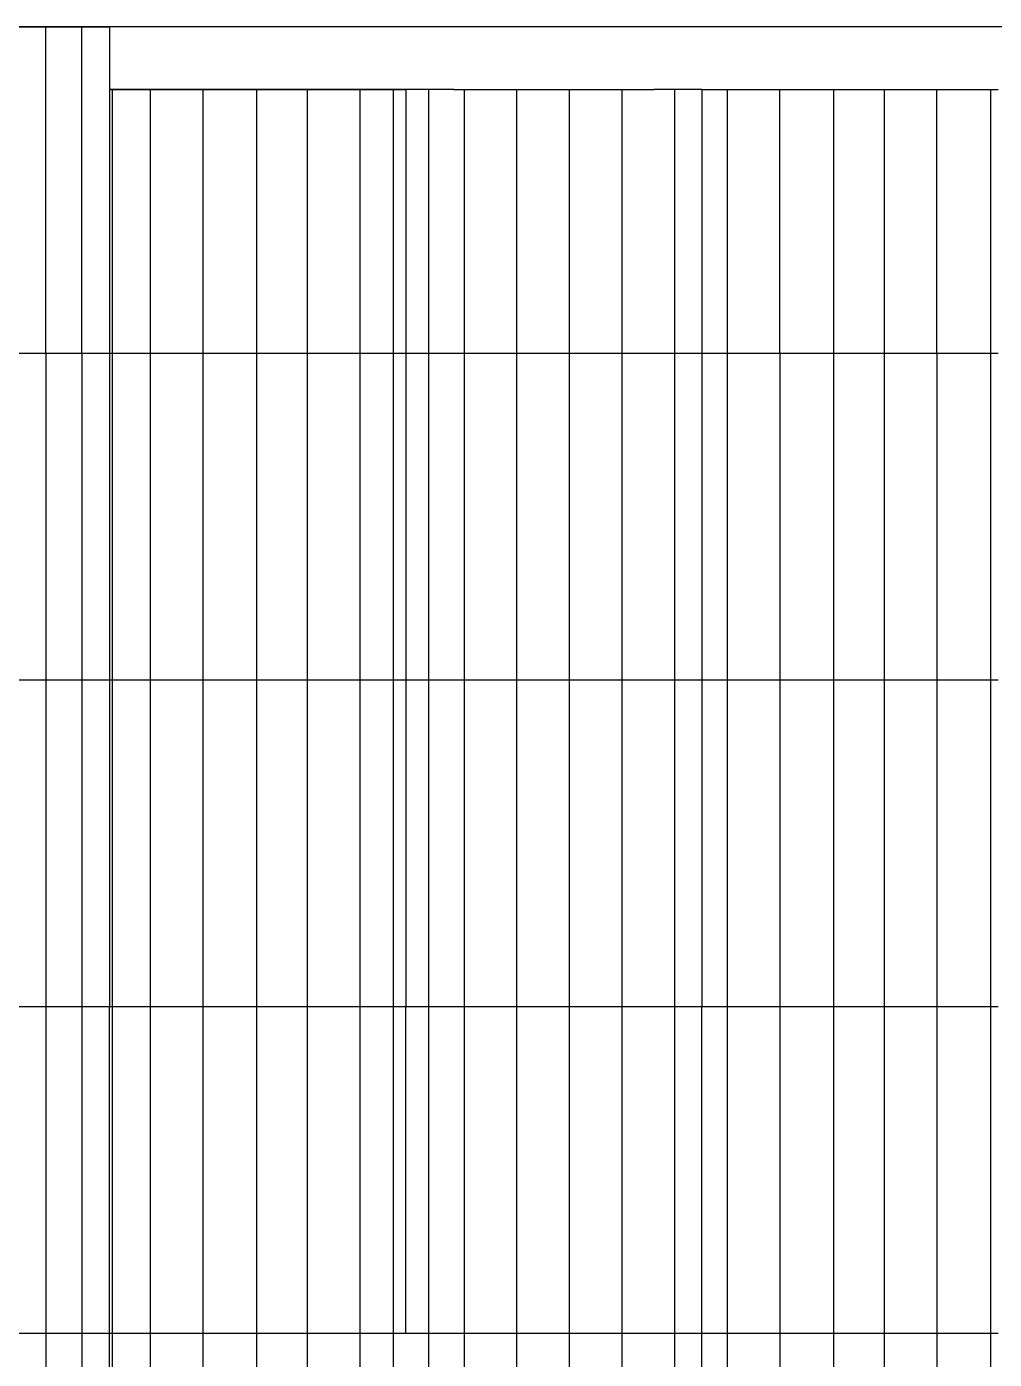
# Model space of a CAD drawing. Extents: x 0 to 304, y 106 to 158.
# Drawn here: x 56.56 to 75.67, y 131.28 to 157.6 of the extents above; entities that cross this region are included whole.
import ezdxf

# ---------------------------------------------------------------- set-up
doc = ezdxf.new("R2010")
doc.units = 0

msp = doc.modelspace()

# ---------------------------------------------------------------- linework, layer by layer
at = {"layer": 'main_merged'}
for p, q in [((65, 156.359, 4.8), (68.95, 156.359, 4.8)), ((65, 156.359, 9.6), (68.95, 156.359, 9.6)), ((65, 156.359, 14.4), (68.95, 156.359, 14.4)), ((53.25, 151.15, 4.8), (57.3, 151.15, 4.8)), ((53.25, 151.15, 9.6), (57.3, 151.15, 9.6)), ((53.25, 151.15, 14.4), (57.3, 151.15, 14.4)), ((64.95, 151.15, 4.8), (69, 151.15, 4.8)), ((64.95, 151.15, 9.6), (69, 151.15, 9.6)), ((64.95, 151.15, 14.4), (69, 151.15, 14.4)), ((53.25, 144.7, 4.8), (57.3, 144.7, 4.8)), ((53.25, 144.7, 9.6), (57.3, 144.7, 9.6)), ((53.25, 144.7, 14.4), (57.3, 144.7, 14.4)), ((64.95, 144.7, 4.8), (69, 144.7, 4.8)), ((64.95, 144.7, 9.6), (69, 144.7, 9.6)), ((64.95, 144.7, 14.4), (69, 144.7, 14.4)), ((53.25, 138.25, 4.8), (57.3, 138.25, 4.8)), ((53.25, 138.25, 9.6), (57.3, 138.25, 9.6)), ((53.25, 138.25, 14.4), (57.3, 138.25, 14.4)), ((64.95, 138.25, 4.8), (69, 138.25, 4.8)), ((64.95, 138.25, 9.6), (69, 138.25, 9.6)), ((64.95, 138.25, 14.4), (69, 138.25, 14.4)), ((53.25, 131.8, 4.8), (57.3, 131.8, 4.8)), ((53.25, 131.8, 9.6), (57.3, 131.8, 9.6)), ((53.25, 131.8, 14.4), (57.3, 131.8, 14.4)), ((64.95, 131.8, 4.8), (69, 131.8, 4.8)), ((64.95, 131.8, 9.6), (69, 131.8, 9.6)), ((64.95, 131.8, 14.4), (69, 131.8, 14.4))]:
    msp.add_line(p, q, dxfattribs=at)
at = {"layer": 'main_splited'}
for p, q in [((52.35, 157.6, 4.8), (58.2, 157.6, 4.8)), ((52.35, 157.6, 9.6), (58.2, 157.6, 9.6)), ((52.35, 157.6, 14.4), (58.2, 157.6, 14.4)), ((58.2, 156.359, 4.8), (64.05, 156.359, 4.8)), ((64.05, 156.359, 9.6), (58.2, 156.359, 9.6)), ((58.2, 156.359, 14.4), (64.05, 156.359, 14.4)), ((65, 156.359, 4.8), (64.05, 156.359, 4.8)), ((65, 156.359, 9.6), (64.05, 156.359, 9.6)), ((65, 156.359, 14.4), (64.05, 156.359, 14.4)), ((69.9, 156.359, 4.8), (68.95, 156.359, 4.8)), ((69.9, 156.359, 9.6), (68.95, 156.359, 9.6)), ((69.9, 156.359, 14.4), (68.95, 156.359, 14.4)), ((69.9, 156.359, 4.8), (75.75, 156.359, 4.8)), ((69.9, 156.359, 9.6), (75.75, 156.359, 9.6)), ((69.9, 156.359, 14.4), (75.75, 156.359, 14.4)), ((57.3, 151.15, 4.8), (58.2, 151.15, 4.8)), ((57.3, 151.15, 9.6), (58.2, 151.15, 9.6)), ((57.3, 151.15, 14.4), (58.2, 151.15, 14.4)), ((58.2, 151.15, 4.8), (64.05, 151.15, 4.8)), ((58.2, 151.15, 9.6), (64.05, 151.15, 9.6)), ((58.2, 151.15, 14.4), (64.05, 151.15, 14.4)), ((64.05, 151.15, 4.8), (64.95, 151.15, 4.8)), ((64.05, 151.15, 9.6), (64.95, 151.15, 9.6)), ((64.05, 151.15, 14.4), (64.95, 151.15, 14.4)), ((69, 151.15, 4.8), (69.9, 151.15, 4.8)), ((69, 151.15, 9.6), (69.9, 151.15, 9.6)), ((69, 151.15, 14.4), (69.9, 151.15, 14.4)), ((69.9, 151.15, 4.8), (75.75, 151.15, 4.8)), ((69.9, 151.15, 9.6), (75.75, 151.15, 9.6)), ((69.9, 151.15, 14.4), (75.75, 151.15, 14.4)), ((57.3, 144.7, 4.8), (58.2, 144.7, 4.8)), ((57.3, 144.7, 9.6), (58.2, 144.7, 9.6)), ((57.3, 144.7, 14.4), (58.2, 144.7, 14.4)), ((58.2, 144.7, 4.8), (64.05, 144.7, 4.8)), ((58.2, 144.7, 9.6), (64.05, 144.7, 9.6)), ((58.2, 144.7, 14.4), (64.05, 144.7, 14.4)), ((64.05, 144.7, 4.8), (64.95, 144.7, 4.8)), ((64.05, 144.7, 9.6), (64.95, 144.7, 9.6)), ((64.05, 144.7, 14.4), (64.95, 144.7, 14.4)), ((69, 144.7, 4.8), (69.9, 144.7, 4.8)), ((69, 144.7, 9.6), (69.9, 144.7, 9.6)), ((69, 144.7, 14.4), (69.9, 144.7, 14.4)), ((69.9, 144.7, 4.8), (75.75, 144.7, 4.8)), ((69.9, 144.7, 9.6), (75.75, 144.7, 9.6)), ((69.9, 144.7, 14.4), (75.75, 144.7, 14.4)), ((57.3, 138.25, 4.8), (58.2, 138.25, 4.8)), ((57.3, 138.25, 9.6), (58.2, 138.25, 9.6)), ((57.3, 138.25, 14.4), (58.2, 138.25, 14.4)), ((58.2, 138.25, 4.8), (64.05, 138.25, 4.8)), ((58.2, 138.25, 9.6), (64.05, 138.25, 9.6)), ((58.2, 138.25, 14.4), (64.05, 138.25, 14.4)), ((64.05, 138.25, 4.8), (64.95, 138.25, 4.8)), ((64.05, 138.25, 9.6), (64.95, 138.25, 9.6)), ((64.05, 138.25, 14.4), (64.95, 138.25, 14.4)), ((69, 138.25, 4.8), (69.9, 138.25, 4.8)), ((69, 138.25, 9.6), (69.9, 138.25, 9.6)), ((69, 138.25, 14.4), (69.9, 138.25, 14.4)), ((69.9, 138.25, 4.8), (75.75, 138.25, 4.8)), ((69.9, 138.25, 9.6), (75.75, 138.25, 9.6)), ((69.9, 138.25, 14.4), (75.75, 138.25, 14.4)), ((57.3, 131.8, 4.8), (58.2, 131.8, 4.8)), ((57.3, 131.8, 9.6), (58.2, 131.8, 9.6)), ((57.3, 131.8, 14.4), (58.2, 131.8, 14.4)), ((58.2, 131.8, 4.8), (64.05, 131.8, 4.8)), ((58.2, 131.8, 9.6), (64.05, 131.8, 9.6)), ((58.2, 131.8, 14.4), (64.05, 131.8, 14.4)), ((64.05, 131.8, 4.8), (64.95, 131.8, 4.8)), ((64.05, 131.8, 9.6), (64.95, 131.8, 9.6)), ((64.05, 131.8, 14.4), (64.95, 131.8, 14.4)), ((69, 131.8, 4.8), (69.9, 131.8, 4.8)), ((69, 131.8, 9.6), (69.9, 131.8, 9.6)), ((69, 131.8, 14.4), (69.9, 131.8, 14.4)), ((69.9, 131.8, 4.8), (75.75, 131.8, 4.8)), ((69.9, 131.8, 9.6), (75.75, 131.8, 9.6)), ((69.9, 131.8, 14.4), (75.75, 131.8, 14.4))]:
    msp.add_line(p, q, dxfattribs=at)
at = {"layer": 'RRO 200x300x6'}
for p, q in [((58.2, 157.6), (58.2, 157.6, 4.8)), ((58.2, 157.6, 4.8), (58.2, 157.6, 9.6)), ((58.2, 157.6, 9.6), (58.2, 157.6, 14.4)), ((58.2, 156.359), (58.2, 156.359, 4.8)), ((58.2, 156.359, 4.8), (58.2, 156.359, 9.6)), ((58.2, 156.359, 9.6), (58.2, 156.359, 14.4)), ((64.05, 156.359), (64.05, 156.359, 4.8)), ((64.05, 156.359, 4.8), (64.05, 156.359, 9.6)), ((64.05, 156.359, 9.6), (64.05, 156.359, 14.4)), ((69.9, 156.359), (69.9, 156.359, 4.8)), ((69.9, 156.359, 4.8), (69.9, 156.359, 9.6)), ((69.9, 156.359, 9.6), (69.9, 156.359, 14.4)), ((58.2, 151.15), (58.2, 151.15, 4.8)), ((58.2, 151.15, 4.8), (58.2, 151.15, 9.6)), ((58.2, 151.15, 9.6), (58.2, 151.15, 14.4)), ((64.05, 151.15), (64.05, 151.15, 4.8)), ((64.05, 151.15, 4.8), (64.05, 151.15, 9.6)), ((64.05, 151.15, 9.6), (64.05, 151.15, 14.4)), ((69.9, 151.15), (69.9, 151.15, 4.8)), ((69.9, 151.15, 4.8), (69.9, 151.15, 9.6)), ((69.9, 151.15, 9.6), (69.9, 151.15, 14.4)), ((58.2, 144.7), (58.2, 144.7, 4.8)), ((58.2, 144.7, 4.8), (58.2, 144.7, 9.6)), ((58.2, 144.7, 9.6), (58.2, 144.7, 14.4)), ((64.05, 144.7), (64.05, 144.7, 4.8)), ((64.05, 144.7, 4.8), (64.05, 144.7, 9.6)), ((64.05, 144.7, 9.6), (64.05, 144.7, 14.4)), ((69.9, 144.7), (69.9, 144.7, 4.8)), ((69.9, 144.7, 4.8), (69.9, 144.7, 9.6)), ((69.9, 144.7, 9.6), (69.9, 144.7, 14.4)), ((58.2, 138.25), (58.2, 138.25, 4.8)), ((58.2, 138.25, 4.8), (58.2, 138.25, 9.6)), ((58.2, 138.25, 9.6), (58.2, 138.25, 14.4)), ((64.05, 138.25), (64.05, 138.25, 4.8)), ((64.05, 138.25, 4.8), (64.05, 138.25, 9.6)), ((64.05, 138.25, 9.6), (64.05, 138.25, 14.4)), ((69.9, 138.25), (69.9, 138.25, 4.8)), ((69.9, 138.25, 4.8), (69.9, 138.25, 9.6)), ((69.9, 138.25, 9.6), (69.9, 138.25, 14.4)), ((58.2, 131.8), (58.2, 131.8, 4.8)), ((58.2, 131.8, 4.8), (58.2, 131.8, 9.6)), ((58.2, 131.8, 9.6), (58.2, 131.8, 14.4)), ((64.05, 131.8), (64.05, 131.8, 4.8)), ((64.05, 131.8, 4.8), (64.05, 131.8, 9.6)), ((64.05, 131.8, 9.6), (64.05, 131.8, 14.4)), ((69.9, 131.8), (69.9, 131.8, 4.8)), ((69.9, 131.8, 4.8), (69.9, 131.8, 9.6)), ((69.9, 131.8, 9.6), (69.9, 131.8, 14.4))]:
    msp.add_line(p, q, dxfattribs=at)
at = {"layer": 'secondary'}
for p, q in [((56.94, 151.15, 4.8), (56.94, 157.601, 4.8)), ((56.94, 151.15, 9.6), (56.94, 157.601, 9.6)), ((56.94, 151.15, 14.4), (56.94, 157.601, 14.4)), ((57.65, 151.15, 4.8), (57.65, 157.601, 4.8)), ((57.65, 151.15, 9.6), (57.65, 157.601, 9.6)), ((57.65, 151.15, 14.4), (57.65, 157.601, 14.4)), ((58.25, 156.36, 4.8), (58.25, 151.15, 4.8)), ((58.25, 156.36, 9.6), (58.25, 151.15, 9.6)), ((58.25, 156.36, 14.4), (58.25, 151.15, 14.4)), ((59, 156.36, 4.8), (59, 151.15, 4.8)), ((59, 156.36, 9.6), (59, 151.15, 9.6)), ((59, 156.36, 14.4), (59, 151.15, 14.4)), ((60.04, 156.36, 4.8), (60.04, 151.15, 4.8)), ((60.04, 156.36, 9.6), (60.04, 151.15, 9.6)), ((60.04, 156.36, 14.4), (60.04, 151.15, 14.4)), ((61.1, 156.36, 4.8), (61.1, 151.15, 4.8)), ((61.1, 156.36, 9.6), (61.1, 151.15, 9.6)), ((61.1, 156.36, 14.4), (61.1, 151.15, 14.4)), ((62.1, 156.36, 4.8), (62.1, 151.15, 4.8)), ((62.1, 156.36, 9.6), (62.1, 151.15, 9.6)), ((62.1, 156.36, 14.4), (62.1, 151.15, 14.4)), ((63.14, 156.36, 4.8), (63.14, 151.15, 4.8)), ((63.14, 156.36, 9.6), (63.14, 151.15, 9.6)), ((63.14, 156.36, 14.4), (63.14, 151.15, 14.4)), ((63.8, 156.36, 4.8), (63.8, 151.15, 4.8)), ((63.8, 156.36, 9.6), (63.8, 151.15, 9.6)), ((63.8, 156.36, 14.4), (63.8, 151.15, 14.4)), ((64.5, 156.36, 4.8), (64.5, 151.15, 4.8)), ((64.5, 156.36, 9.6), (64.5, 151.15, 9.6)), ((64.5, 156.36, 14.4), (64.5, 151.15, 14.4)), ((65.2, 156.36, 4.8), (65.2, 151.15, 4.8)), ((65.2, 156.36, 9.6), (65.2, 151.15, 9.6)), ((65.2, 156.36, 14.4), (65.2, 151.15, 14.4)), ((66.24, 156.36, 4.8), (66.24, 151.15, 4.8)), ((66.24, 156.36, 9.6), (66.24, 151.15, 9.6)), ((66.24, 156.36, 14.4), (66.24, 151.15, 14.4)), ((67.28, 156.36, 4.8), (67.28, 151.15, 4.8)), ((67.28, 156.36, 9.6), (67.28, 151.15, 9.6)), ((67.28, 156.36, 14.4), (67.28, 151.15, 14.4)), ((68.32, 156.36, 4.8), (68.32, 151.15, 4.8)), ((68.32, 156.36, 9.6), (68.32, 151.15, 9.6)), ((68.32, 156.36, 14.4), (68.32, 151.15, 14.4)), ((69.36, 156.36, 4.8), (69.36, 151.15, 4.8)), ((69.36, 156.36, 9.6), (69.36, 151.15, 9.6)), ((69.36, 156.36, 14.4), (69.36, 151.15, 14.4)), ((70.4, 156.359, 4.8), (70.4, 151.15, 4.8)), ((70.4, 156.359, 9.6), (70.4, 151.15, 9.6)), ((70.4, 156.359, 14.4), (70.4, 151.15, 14.4)), ((71.44, 151.15, 4.8), (71.44, 156.359, 4.8)), ((71.44, 151.15, 9.6), (71.44, 156.359, 9.6)), ((71.44, 151.15, 14.4), (71.44, 156.359, 14.4)), ((72.5, 156.359, 4.8), (72.5, 151.15, 4.8)), ((72.5, 156.359, 9.6), (72.5, 151.15, 9.6)), ((72.5, 156.359, 14.4), (72.5, 151.15, 14.4)), ((73.5, 156.359, 4.8), (73.5, 151.15, 4.8)), ((73.5, 156.359, 9.6), (73.5, 151.15, 9.6)), ((73.5, 156.359, 14.4), (73.5, 151.15, 14.4)), ((74.54, 151.15, 4.8), (74.54, 156.359, 4.8)), ((74.54, 151.15, 9.6), (74.54, 156.359, 9.6)), ((74.54, 151.15, 14.4), (74.54, 156.359, 14.4)), ((75.6, 156.359, 4.8), (75.6, 151.15, 4.8)), ((75.6, 156.359, 9.6), (75.6, 151.15, 9.6)), ((75.6, 156.359, 14.4), (75.6, 151.15, 14.4)), ((56.94, 151.15, 4.8), (56.94, 144.7, 4.8)), ((56.94, 151.15, 9.6), (56.94, 144.7, 9.6)), ((56.94, 151.15, 14.4), (56.94, 144.7, 14.4)), ((57.65, 151.15, 4.8), (57.65, 144.7, 4.8)), ((57.65, 151.15, 9.6), (57.65, 144.7, 9.6)), ((57.65, 151.15, 14.4), (57.65, 144.7, 14.4)), ((58.25, 151.15, 4.8), (58.25, 144.7, 4.8)), ((58.25, 151.15, 9.6), (58.25, 144.7, 9.6)), ((58.25, 151.15, 14.4), (58.25, 144.7, 14.4)), ((59, 151.15, 4.8), (59, 144.7, 4.8)), ((59, 151.15, 9.6), (59, 144.7, 9.6)), ((59, 151.15, 14.4), (59, 144.7, 14.4)), ((60.04, 151.15, 4.8), (60.04, 144.7, 4.8)), ((60.04, 151.15, 9.6), (60.04, 144.7, 9.6)), ((60.04, 151.15, 14.4), (60.04, 144.7, 14.4)), ((61.1, 151.15, 4.8), (61.1, 144.7, 4.8)), ((61.1, 151.15, 9.6), (61.1, 144.7, 9.6)), ((61.1, 151.15, 14.4), (61.1, 144.7, 14.4)), ((62.1, 151.15, 4.8), (62.1, 144.7, 4.8)), ((62.1, 151.15, 9.6), (62.1, 144.7, 9.6)), ((62.1, 151.15, 14.4), (62.1, 144.7, 14.4)), ((63.14, 151.15, 4.8), (63.14, 144.7, 4.8)), ((63.14, 151.15, 9.6), (63.14, 144.7, 9.6)), ((63.14, 151.15, 14.4), (63.14, 144.7, 14.4)), ((63.8, 151.15, 4.8), (63.8, 144.7, 4.8)), ((63.8, 151.15, 9.6), (63.8, 144.7, 9.6)), ((63.8, 151.15, 14.4), (63.8, 144.7, 14.4)), ((64.5, 151.15, 4.8), (64.5, 144.7, 4.8)), ((64.5, 151.15, 9.6), (64.5, 144.7, 9.6)), ((64.5, 151.15, 14.4), (64.5, 144.7, 14.4)), ((65.2, 151.15, 4.8), (65.2, 144.7, 4.8)), ((65.2, 151.15, 9.6), (65.2, 144.7, 9.6)), ((65.2, 151.15, 14.4), (65.2, 144.7, 14.4)), ((66.24, 151.15, 4.8), (66.24, 144.7, 4.8)), ((66.24, 151.15, 9.6), (66.24, 144.7, 9.6)), ((66.24, 151.15, 14.4), (66.24, 144.7, 14.4)), ((67.28, 151.15, 4.8), (67.28, 144.7, 4.8)), ((67.28, 151.15, 9.6), (67.28, 144.7, 9.6)), ((67.28, 151.15, 14.4), (67.28, 144.7, 14.4)), ((68.32, 151.15, 4.8), (68.32, 144.7, 4.8)), ((68.32, 151.15, 9.6), (68.32, 144.7, 9.6)), ((68.32, 151.15, 14.4), (68.32, 144.7, 14.4)), ((69.36, 151.15, 4.8), (69.36, 144.7, 4.8)), ((69.36, 151.15, 9.6), (69.36, 144.7, 9.6)), ((69.36, 151.15, 14.4), (69.36, 144.7, 14.4)), ((70.4, 151.15, 4.8), (70.4, 144.7, 4.8)), ((70.4, 151.15, 9.6), (70.4, 144.7, 9.6)), ((70.4, 151.15, 14.4), (70.4, 144.7, 14.4)), ((71.44, 151.15, 4.8), (71.44, 144.7, 4.8)), ((71.44, 151.15, 9.6), (71.44, 144.7, 9.6)), ((71.44, 151.15, 14.4), (71.44, 144.7, 14.4)), ((72.5, 151.15, 4.8), (72.5, 144.7, 4.8)), ((72.5, 151.15, 9.6), (72.5, 144.7, 9.6)), ((72.5, 151.15, 14.4), (72.5, 144.7, 14.4)), ((73.5, 151.15, 4.8), (73.5, 144.7, 4.8)), ((73.5, 151.15, 9.6), (73.5, 144.7, 9.6)), ((73.5, 151.15, 14.4), (73.5, 144.7, 14.4)), ((74.54, 151.15, 4.8), (74.54, 144.7, 4.8)), ((74.54, 151.15, 9.6), (74.54, 144.7, 9.6)), ((74.54, 151.15, 14.4), (74.54, 144.7, 14.4)), ((75.6, 151.15, 4.8), (75.6, 144.7, 4.8)), ((75.6, 151.15, 9.6), (75.6, 144.7, 9.6)), ((75.6, 151.15, 14.4), (75.6, 144.7, 14.4)), ((56.94, 144.7, 4.8), (56.94, 138.25, 4.8)), ((56.94, 144.7, 9.6), (56.94, 138.25, 9.6)), ((56.94, 144.7, 14.4), (56.94, 138.25, 14.4)), ((57.65, 144.7, 4.8), (57.65, 138.25, 4.8)), ((57.65, 144.7, 9.6), (57.65, 138.25, 9.6)), ((57.65, 144.7, 14.4), (57.65, 138.25, 14.4)), ((58.25, 144.7, 4.8), (58.25, 138.25, 4.8)), ((58.25, 144.7, 9.6), (58.25, 138.25, 9.6)), ((58.25, 144.7, 14.4), (58.25, 138.25, 14.4)), ((59, 144.7, 4.8), (59, 138.25, 4.8)), ((59, 144.7, 9.6), (59, 138.25, 9.6)), ((59, 144.7, 14.4), (59, 138.25, 14.4)), ((60.04, 144.7, 4.8), (60.04, 138.25, 4.8)), ((60.04, 144.7, 9.6), (60.04, 138.25, 9.6)), ((60.04, 144.7, 14.4), (60.04, 138.25, 14.4)), ((61.1, 144.7, 4.8), (61.1, 138.25, 4.8)), ((61.1, 144.7, 9.6), (61.1, 138.25, 9.6)), ((61.1, 144.7, 14.4), (61.1, 138.25, 14.4)), ((62.1, 144.7, 4.8), (62.1, 138.25, 4.8)), ((62.1, 144.7, 9.6), (62.1, 138.25, 9.6)), ((62.1, 144.7, 14.4), (62.1, 138.25, 14.4)), ((63.14, 144.7, 4.8), (63.14, 138.25, 4.8)), ((63.14, 144.7, 9.6), (63.14, 138.25, 9.6)), ((63.14, 144.7, 14.4), (63.14, 138.25, 14.4)), ((63.8, 144.7, 4.8), (63.8, 138.25, 4.8)), ((63.8, 144.7, 9.6), (63.8, 138.25, 9.6)), ((63.8, 144.7, 14.4), (63.8, 138.25, 14.4)), ((64.5, 144.7, 4.8), (64.5, 138.25, 4.8)), ((64.5, 144.7, 9.6), (64.5, 138.25, 9.6)), ((64.5, 144.7, 14.4), (64.5, 138.25, 14.4)), ((65.2, 144.7, 4.8), (65.2, 138.25, 4.8)), ((65.2, 144.7, 9.6), (65.2, 138.25, 9.6)), ((65.2, 144.7, 14.4), (65.2, 138.25, 14.4)), ((66.24, 144.7, 4.8), (66.24, 138.25, 4.8)), ((66.24, 144.7, 9.6), (66.24, 138.25, 9.6)), ((66.24, 144.7, 14.4), (66.24, 138.25, 14.4)), ((67.28, 144.7, 4.8), (67.28, 138.25, 4.8)), ((67.28, 144.7, 9.6), (67.28, 138.25, 9.6)), ((67.28, 144.7, 14.4), (67.28, 138.25, 14.4)), ((68.32, 144.7, 4.8), (68.32, 138.25, 4.8)), ((68.32, 144.7, 9.6), (68.32, 138.25, 9.6)), ((68.32, 144.7, 14.4), (68.32, 138.25, 14.4)), ((69.36, 144.7, 4.8), (69.36, 138.25, 4.8)), ((69.36, 144.7, 9.6), (69.36, 138.25, 9.6)), ((69.36, 144.7, 14.4), (69.36, 138.25, 14.4)), ((70.4, 144.7, 4.8), (70.4, 138.25, 4.8)), ((70.4, 144.7, 9.6), (70.4, 138.25, 9.6)), ((70.4, 144.7, 14.4), (70.4, 138.25, 14.4)), ((71.44, 144.7, 4.8), (71.44, 138.25, 4.8)), ((71.44, 144.7, 9.6), (71.44, 138.25, 9.6)), ((71.44, 144.7, 14.4), (71.44, 138.25, 14.4)), ((72.5, 144.7, 4.8), (72.5, 138.25, 4.8)), ((72.5, 144.7, 9.6), (72.5, 138.25, 9.6)), ((72.5, 144.7, 14.4), (72.5, 138.25, 14.4)), ((73.5, 144.7, 4.8), (73.5, 138.25, 4.8)), ((73.5, 144.7, 9.6), (73.5, 138.25, 9.6)), ((73.5, 144.7, 14.4), (73.5, 138.25, 14.4)), ((74.54, 144.7, 4.8), (74.54, 138.25, 4.8)), ((74.54, 144.7, 9.6), (74.54, 138.25, 9.6)), ((74.54, 144.7, 14.4), (74.54, 138.25, 14.4)), ((75.6, 144.7, 4.8), (75.6, 138.25, 4.8)), ((75.6, 144.7, 9.6), (75.6, 138.25, 9.6)), ((75.6, 144.7, 14.4), (75.6, 138.25, 14.4)), ((56.94, 138.25, 4.8), (56.94, 131.8, 4.8)), ((56.94, 138.25, 9.6), (56.94, 131.8, 9.6)), ((56.94, 138.25, 14.4), (56.94, 131.8, 14.4)), ((57.65, 138.25, 4.8), (57.65, 131.8, 4.8)), ((57.65, 138.25, 9.6), (57.65, 131.8, 9.6)), ((57.65, 138.25, 14.4), (57.65, 131.8, 14.4)), ((58.25, 138.25, 4.8), (58.25, 131.8, 4.8)), ((58.25, 138.25, 9.6), (58.25, 131.8, 9.6)), ((58.25, 138.25, 14.4), (58.25, 131.8, 14.4)), ((59, 138.25, 4.8), (59, 131.8, 4.8)), ((59, 138.25, 9.6), (59, 131.8, 9.6)), ((59, 138.25, 14.4), (59, 131.8, 14.4)), ((60.04, 138.25, 4.8), (60.04, 131.8, 4.8)), ((60.04, 138.25, 9.6), (60.04, 131.8, 9.6)), ((60.04, 138.25, 14.4), (60.04, 131.8, 14.4)), ((61.1, 138.25, 4.8), (61.1, 131.8, 4.8)), ((61.1, 138.25, 9.6), (61.1, 131.8, 9.6)), ((61.1, 138.25, 14.4), (61.1, 131.8, 14.4)), ((62.1, 138.25, 4.8), (62.1, 131.8, 4.8)), ((62.1, 138.25, 9.6), (62.1, 131.8, 9.6)), ((62.1, 138.25, 14.4), (62.1, 131.8, 14.4)), ((63.14, 138.25, 4.8), (63.14, 131.8, 4.8)), ((63.14, 138.25, 9.6), (63.14, 131.8, 9.6)), ((63.14, 138.25, 14.4), (63.14, 131.8, 14.4)), ((63.8, 138.25, 4.8), (63.8, 131.8, 4.8)), ((63.8, 138.25, 9.6), (63.8, 131.8, 9.6)), ((63.8, 138.25, 14.4), (63.8, 131.8, 14.4)), ((64.5, 138.25, 4.8), (64.5, 131.8, 4.8)), ((64.5, 138.25, 9.6), (64.5, 131.8, 9.6)), ((64.5, 138.25, 14.4), (64.5, 131.8, 14.4)), ((65.2, 138.25, 4.8), (65.2, 131.8, 4.8)), ((65.2, 138.25, 9.6), (65.2, 131.8, 9.6)), ((65.2, 138.25, 14.4), (65.2, 131.8, 14.4)), ((66.24, 138.25, 4.8), (66.24, 131.8, 4.8)), ((66.24, 138.25, 9.6), (66.24, 131.8, 9.6)), ((66.24, 138.25, 14.4), (66.24, 131.8, 14.4)), ((67.28, 138.25, 4.8), (67.28, 131.8, 4.8)), ((67.28, 138.25, 9.6), (67.28, 131.8, 9.6)), ((67.28, 138.25, 14.4), (67.28, 131.8, 14.4)), ((68.32, 138.25, 4.8), (68.32, 131.8, 4.8)), ((68.32, 138.25, 9.6), (68.32, 131.8, 9.6)), ((68.32, 138.25, 14.4), (68.32, 131.8, 14.4)), ((69.36, 138.25, 4.8), (69.36, 131.8, 4.8)), ((69.36, 138.25, 9.6), (69.36, 131.8, 9.6)), ((69.36, 138.25, 14.4), (69.36, 131.8, 14.4)), ((70.4, 138.25, 4.8), (70.4, 131.8, 4.8)), ((70.4, 138.25, 9.6), (70.4, 131.8, 9.6)), ((70.4, 138.25, 14.4), (70.4, 131.8, 14.4)), ((71.44, 138.25, 4.8), (71.44, 131.8, 4.8)), ((71.44, 138.25, 9.6), (71.44, 131.8, 9.6)), ((71.44, 138.25, 14.4), (71.44, 131.8, 14.4)), ((72.5, 138.25, 4.8), (72.5, 131.8, 4.8)), ((72.5, 138.25, 9.6), (72.5, 131.8, 9.6)), ((72.5, 138.25, 14.4), (72.5, 131.8, 14.4)), ((73.5, 138.25, 4.8), (73.5, 131.8, 4.8)), ((73.5, 138.25, 9.6), (73.5, 131.8, 9.6)), ((73.5, 138.25, 14.4), (73.5, 131.8, 14.4)), ((74.54, 138.25, 4.8), (74.54, 131.8, 4.8)), ((74.54, 138.25, 9.6), (74.54, 131.8, 9.6)), ((74.54, 138.25, 14.4), (74.54, 131.8, 14.4)), ((75.6, 138.25, 4.8), (75.6, 131.8, 4.8)), ((75.6, 138.25, 9.6), (75.6, 131.8, 9.6)), ((75.6, 138.25, 14.4), (75.6, 131.8, 14.4)), ((56.94, 131.8, 4.8), (56.94, 125.35, 4.8)), ((56.94, 131.8, 9.6), (56.94, 125.35, 9.6)), ((56.94, 131.8, 14.4), (56.94, 125.35, 14.4)), ((57.65, 131.8, 4.8), (57.65, 125.35, 4.8)), ((57.65, 131.8, 9.6), (57.65, 125.35, 9.6)), ((57.65, 131.8, 14.4), (57.65, 125.35, 14.4)), ((58.25, 131.8, 4.8), (58.25, 125.35, 4.8)), ((58.25, 131.8, 9.6), (58.25, 125.35, 9.6)), ((58.25, 131.8, 14.4), (58.25, 125.35, 14.4)), ((59, 131.8, 4.8), (59, 125.35, 4.8)), ((59, 131.8, 9.6), (59, 125.35, 9.6)), ((59, 131.8, 14.4), (59, 125.35, 14.4)), ((60.04, 131.8, 4.8), (60.04, 125.35, 4.8)), ((60.04, 131.8, 9.6), (60.04, 125.35, 9.6)), ((60.04, 131.8, 14.4), (60.04, 125.35, 14.4)), ((61.1, 131.8, 4.8), (61.1, 125.35, 4.8)), ((61.1, 131.8, 9.6), (61.1, 125.35, 9.6)), ((61.1, 131.8, 14.4), (61.1, 125.35, 14.4)), ((62.1, 131.8, 4.8), (62.1, 125.35, 4.8)), ((62.1, 131.8, 9.6), (62.1, 125.35, 9.6)), ((62.1, 131.8, 14.4), (62.1, 125.35, 14.4)), ((63.14, 131.8, 4.8), (63.14, 125.35, 4.8)), ((63.14, 131.8, 9.6), (63.14, 125.35, 9.6)), ((63.14, 131.8, 14.4), (63.14, 125.35, 14.4)), ((63.8, 131.8, 4.8), (63.8, 125.35, 4.8)), ((63.8, 131.8, 9.6), (63.8, 125.35, 9.6)), ((63.8, 131.8, 14.4), (63.8, 125.35, 14.4)), ((64.5, 131.8, 4.8), (64.5, 125.35, 4.8)), ((64.5, 131.8, 9.6), (64.5, 125.35, 9.6)), ((64.5, 131.8, 14.4), (64.5, 125.35, 14.4)), ((65.2, 131.8, 4.8), (65.2, 125.35, 4.8)), ((65.2, 131.8, 9.6), (65.2, 125.35, 9.6)), ((65.2, 131.8, 14.4), (65.2, 125.35, 14.4)), ((66.24, 131.8, 4.8), (66.24, 125.35, 4.8)), ((66.24, 131.8, 9.6), (66.24, 125.35, 9.6)), ((66.24, 131.8, 14.4), (66.24, 125.35, 14.4)), ((67.28, 131.8, 4.8), (67.28, 125.35, 4.8)), ((67.28, 131.8, 9.6), (67.28, 125.35, 9.6)), ((67.28, 131.8, 14.4), (67.28, 125.35, 14.4)), ((68.32, 131.8, 4.8), (68.32, 125.35, 4.8)), ((68.32, 131.8, 9.6), (68.32, 125.35, 9.6)), ((68.32, 131.8, 14.4), (68.32, 125.35, 14.4)), ((69.36, 131.8, 4.8), (69.36, 125.35, 4.8)), ((69.36, 131.8, 9.6), (69.36, 125.35, 9.6)), ((69.36, 131.8, 14.4), (69.36, 125.35, 14.4)), ((70.4, 131.8, 4.8), (70.4, 125.35, 4.8)), ((70.4, 131.8, 9.6), (70.4, 125.35, 9.6)), ((70.4, 131.8, 14.4), (70.4, 125.35, 14.4)), ((71.44, 131.8, 4.8), (71.44, 125.35, 4.8)), ((71.44, 131.8, 9.6), (71.44, 125.35, 9.6)), ((71.44, 131.8, 14.4), (71.44, 125.35, 14.4)), ((72.5, 131.8, 4.8), (72.5, 125.35, 4.8)), ((72.5, 131.8, 9.6), (72.5, 125.35, 9.6)), ((72.5, 131.8, 14.4), (72.5, 125.35, 14.4)), ((73.5, 131.8, 4.8), (73.5, 125.35, 4.8)), ((73.5, 131.8, 9.6), (73.5, 125.35, 9.6)), ((73.5, 131.8, 14.4), (73.5, 125.35, 14.4)), ((74.54, 131.8, 4.8), (74.54, 125.35, 4.8)), ((74.54, 131.8, 9.6), (74.54, 125.35, 9.6)), ((74.54, 131.8, 14.4), (74.54, 125.35, 14.4)), ((75.6, 131.8, 4.8), (75.6, 125.35, 4.8)), ((75.6, 131.8, 9.6), (75.6, 125.35, 9.6)), ((75.6, 131.8, 14.4), (75.6, 125.35, 14.4))]:
    msp.add_line(p, q, dxfattribs=at)
at = {"layer": 'shell'}
for points in [[(0.15, 106, 4.8), (303.525, 106, 4.8), (303.525, 157.6, 4.8), (0.15, 157.6, 4.8)], [(0.15, 106, 9.6), (303.525, 106, 9.6), (303.525, 157.6, 9.6), (0.15, 157.6, 9.6)], [(0.15, 106, 14.4), (303.525, 106, 14.4), (303.525, 157.6, 14.4), (0.15, 157.6, 14.4)]]:
    msp.add_3dface(points, dxfattribs=at)
at = {"layer": 'stabilization'}
for p, q in [((58.2, 157.6, 4.8), (58.2, 156.359, 4.8)), ((58.2, 157.6, 9.6), (58.2, 156.359, 9.6)), ((58.2, 157.6, 14.4), (58.2, 156.359, 14.4)), ((58.2, 156.359, 4.8), (58.2, 151.15, 4.8)), ((58.2, 156.359, 9.6), (58.2, 151.15, 9.6)), ((58.2, 156.359, 14.4), (58.2, 151.15, 14.4)), ((64.05, 156.359, 4.8), (64.05, 151.15, 4.8)), ((64.05, 156.359, 9.6), (64.05, 151.15, 9.6)), ((64.05, 156.359, 14.4), (64.05, 151.15, 14.4)), ((69.9, 156.359, 4.8), (69.9, 151.15, 4.8)), ((69.9, 156.359, 9.6), (69.9, 151.15, 9.6)), ((69.9, 156.359, 14.4), (69.9, 151.15, 14.4)), ((58.2, 151.15, 4.8), (58.2, 144.7, 4.8)), ((58.2, 151.15, 9.6), (58.2, 144.7, 9.6)), ((58.2, 151.15, 14.4), (58.2, 144.7, 14.4)), ((64.05, 151.15, 4.8), (64.05, 144.7, 4.8)), ((64.05, 151.15, 9.6), (64.05, 144.7, 9.6)), ((64.05, 151.15, 14.4), (64.05, 144.7, 14.4)), ((69.9, 151.15, 4.8), (69.9, 144.7, 4.8)), ((69.9, 151.15, 9.6), (69.9, 144.7, 9.6)), ((69.9, 151.15, 14.4), (69.9, 144.7, 14.4)), ((58.2, 144.7, 4.8), (58.2, 138.25, 4.8)), ((58.2, 144.7, 9.6), (58.2, 138.25, 9.6)), ((58.2, 144.7, 14.4), (58.2, 138.25, 14.4)), ((64.05, 144.7, 4.8), (64.05, 138.25, 4.8)), ((64.05, 144.7, 9.6), (64.05, 138.25, 9.6)), ((64.05, 144.7, 14.4), (64.05, 138.25, 14.4)), ((69.9, 144.7, 4.8), (69.9, 138.25, 4.8)), ((69.9, 144.7, 9.6), (69.9, 138.25, 9.6)), ((69.9, 144.7, 14.4), (69.9, 138.25, 14.4)), ((64.05, 131.8, 4.8), (64.05, 138.25, 4.8)), ((64.05, 131.8, 9.6), (64.05, 138.25, 9.6)), ((64.05, 131.8, 14.4), (64.05, 138.25, 14.4)), ((58.2, 125.35, 4.8), (58.2, 131.8, 4.8)), ((58.2, 125.35, 9.6), (58.2, 131.8, 9.6)), ((58.2, 125.35, 14.4), (58.2, 131.8, 14.4)), ((69.9, 125.35, 4.8), (69.9, 131.8, 4.8)), ((69.9, 125.35, 9.6), (69.9, 131.8, 9.6)), ((69.9, 125.35, 14.4), (69.9, 131.8, 14.4))]:
    msp.add_line(p, q, dxfattribs=at)
at = {"layer": 'stabilization_double'}
for p, q in [((58.2, 131.8, 4.8), (58.2, 138.25, 4.8)), ((58.2, 131.8, 9.6), (58.2, 138.25, 9.6)), ((58.2, 131.8, 14.4), (58.2, 138.25, 14.4)), ((69.9, 131.8, 4.8), (69.9, 138.25, 4.8)), ((69.9, 131.8, 9.6), (69.9, 138.25, 9.6)), ((69.9, 131.8, 14.4), (69.9, 138.25, 14.4))]:
    msp.add_line(p, q, dxfattribs=at)

doc.saveas('drawing.dxf')
